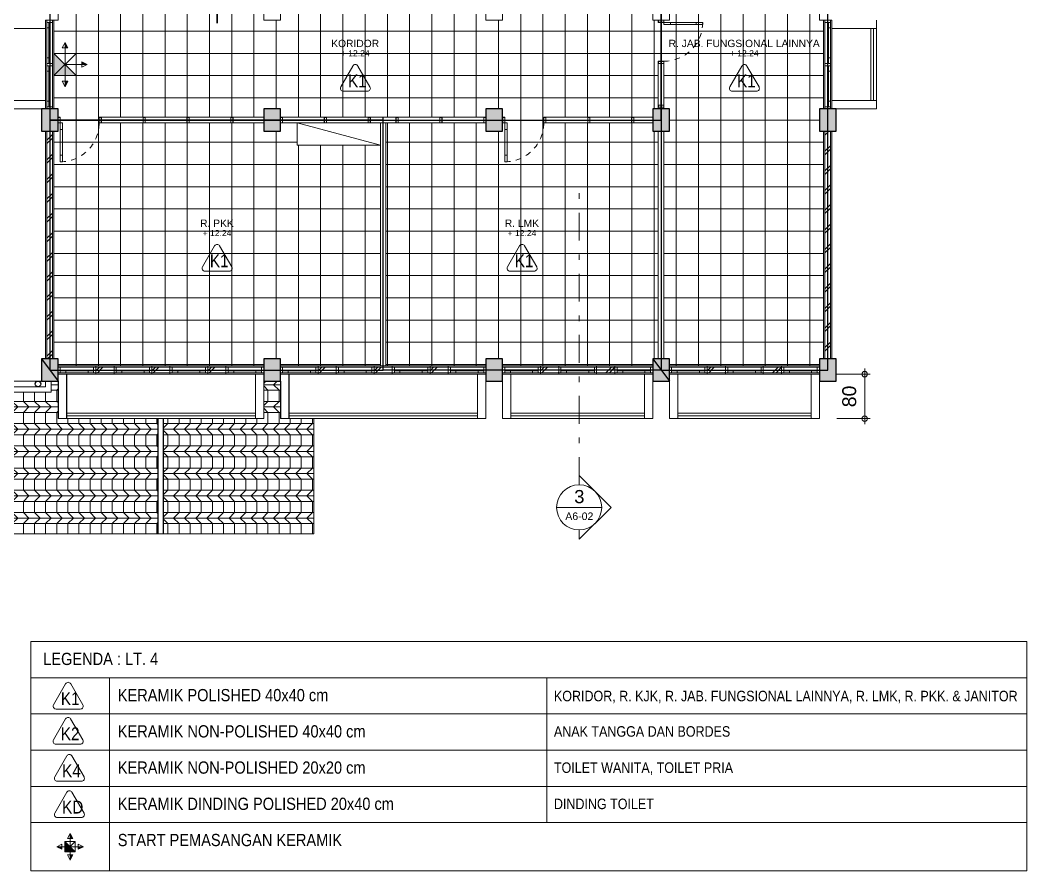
# Model space of a CAD drawing. Header units: millimetres. Extents: x -11 to 1625, y -267 to 180.
# Drawn here: x 1009.94 to 1028.06, y 90.8 to 106.11 of the extents above; entities that cross this region are included whole.
import ezdxf
from ezdxf.enums import TextEntityAlignment as Align

# ---------------------------------------------------------------- set-up
doc = ezdxf.new("R2010")
doc.units = ezdxf.units.MM
doc.linetypes.add('DASHDOT', pattern=[1, 0.5, -0.25, 0, -0.25])
doc.linetypes.add('HIDDEN', pattern=[0.375, 0.25, -0.125])
for name, color, linetype, lineweight in [('ars', 11, 'Continuous', 5), ('dinding', 5, 'Continuous', 15), ('keramik', 73, 'Continuous', 5), ('KOLOM', 1, 'Continuous', 30), ('kus', 63, 'Continuous', 15), ('lan', 7, 'Continuous', 15), ('not', 7, 'Continuous', 20), ('PARTISI', 190, 'Continuous', 9), ('SANITAIR', 4, 'Continuous', 5), ('sol kol', 8, 'Continuous', 0), ('START POINT', 8, 'Continuous', 9), ('TEXT KETERANGAN', 7, 'Continuous', 9), ('u', 6, 'Continuous', 20)]:
    doc.layers.add(name, color=color, linetype=linetype, lineweight=lineweight)
doc.styles.add('ISO', font='arial.ttf', dxfattribs={"width": 0.85})
doc.styles.add('S', font='SIMPLEX', dxfattribs={"width": 1.1})
doc.styles.get("Standard").update_dxf_attribs({"font": 'ARIALUNI.TTF'})
doc.dimstyles.new('SK100', dxfattribs={"dimtxt": 0.25, "dimasz": 0.1, "dimexe": 0.1, "dimexo": 0, "dimgap": 0.15, "dimtad": 1, "dimdec": 0, "dimlfac": 100, "dimzin": 12, "dimdsep": 46, "dimtxsty": 'Standard', "dimblk": 'BULAT', "dimcen": 0.1, "dimclrd": 256, "dimclre": 256, "dimclrt": 256, "dimadec": 0, "dimazin": 3, "dimtfac": 1, "dimtdec": 0, "dimtofl": 0, "dimtmove": 0, "dimatfit": 3, "dimldrblk": 'BULAT', "dimfxl": 0, "dimtolj": 1, "dimtzin": 0, "dimlwd": -1, "dimlwe": -1, "dimarcsym": 0})

# ---------------------------------------------------------------- blocks, each defined once
blk = doc.blocks.new('BULAT')
for p, q in [((-1, 0), (1, 0)), ((0, -1), (0, 1))]:
    blk.add_line(p, q)
blk.add_circle((0, 0), 0.5)
blk = doc.blocks.new('*D1173')
at = {"layer": 'Defpoints', "color": 0, "ltscale": 0.15}
for p in [(1024.638, 99.739), (1024.638, 98.939), (1025.138, 98.939)]:
    blk.add_point(p, dxfattribs=at)
at = {"layer": 'u', "ltscale": 0.15}
for p, q in [((1024.638, 99.739), (1025.238, 99.739)), ((1025.138, 99.639), (1025.138, 99.039)), ((1024.638, 98.939), (1025.238, 98.939))]:
    blk.add_line(p, q, dxfattribs=at)
at = {"layer": 'u', "ltscale": 0.15, "xscale": 0.1, "yscale": 0.1, "zscale": 0.1}
for p, rotation in [((1025.138, 99.739), 90), ((1025.138, 98.939), 270)]:
    blk.add_blockref('BULAT', p, dxfattribs=dict(at, rotation=rotation))
at = {"layer": 'u', "ltscale": 0.15, "insert": (1024.861, 99.339), "char_height": 0.25, "attachment_point": 5, "rotation": 90}
blk.add_mtext('\\A1;80', dxfattribs=at)
blk = doc.blocks.new('K1')
at = {"layer": 'KOLOM'}
blk.add_lwpolyline([(0.2, 0.15), (-0.2, 0.15), (-0.2, -0.15), (0.2, -0.15), (0.2, 0.15)], dxfattribs=at)
blk = doc.blocks.new('P 70')
at = {"linetype": 'HIDDEN', "ltscale": 0.3}
blk.add_lwpolyline([(-0.74, 0.1, -0.414214), (-0.04, 0.8, -1.303225)], format="xyb", dxfattribs=at)
for points in [[(-0.04, 0.8), (-0.08, 0.8), (-0.08, 0.68), (-0.04, 0.68)], [(-0.04, 0.68), (-0.08, 0.68), (-0.08, 0.22), (-0.04, 0.22)], [(-0.04, 0.1), (-0.08, 0.1), (-0.08, 0.22), (-0.04, 0.22)], [(-0.735, 0.06), (-0.74, 0.06), (-0.74, 0.061), (-0.74, 0.1), (-0.78, 0.1), (-0.78, 0), (-0.74, 0), (-0.74, 0.056), (-0.735, 0.058)], [(-0.742, 0.002), (-0.778, 0.002), (-0.778, 0.098), (-0.742, 0.098)], [(-0.045, 0.06), (-0.04, 0.06), (-0.04, 0.061), (-0.04, 0.1), (0, 0.1), (0, 0), (-0.04, 0), (-0.04, 0.056), (-0.045, 0.058)], [(-0.038, 0.002), (-0.002, 0.002), (-0.002, 0.098), (-0.038, 0.098)]]:
    blk.add_lwpolyline(points, close=True)
blk = doc.blocks.new('D4')
at = {"layer": 'ars'}
h = blk.add_hatch(dxfattribs=at)
h.set_pattern_fill('TEMBOK', color=256, scale=0.25)
h.set_pattern_definition([(45, (2, 2.75), (-0.176777, 0.176777), []), (45, (2.0625, 2.75), (-0.176777, 0.176777), [])])
h.paths.add_polyline_path([(-1.95, 3.15), (-1.95, 7.25), (-2.05, 7.25), (-2.05, 3.15)])
h = blk.add_hatch(dxfattribs=at)
h.set_pattern_fill('TEMBOK', color=256, scale=0.25)
h.set_pattern_definition([(45, (1, 2.75), (-0.1767767, 0.1767767), []), (45, (1.0625, 2.75), (-0.1767767, 0.1767767), [])])
h.paths.add_polyline_path([(12.05, 3.15), (12.05, 7.25), (11.95, 7.25), (11.95, 3.15)])
h = blk.add_hatch(dxfattribs=at)
h.set_pattern_fill('TEMBOK', color=256, scale=0.25)
h.set_pattern_definition([(45, (-5.3, 1.375), (-0.176777, 0.176777), []), (45, (-5.2375, 1.375), (-0.176777, 0.176777), [])])
h.paths.add_polyline_path([(-0.843, 3), (-1.17, 3), (-1.17, 2.9), (-0.843, 2.9)])
h = blk.add_hatch(dxfattribs=at)
h.set_pattern_fill('TEMBOK', color=256, scale=0.25)
h.set_pattern_definition([(45, (-4.29333, 1.375), (-0.176777, 0.176777), []), (45, (-4.23083, 1.375), (-0.176777, 0.176777), [])])
h.paths.add_polyline_path([(0.163, 3), (-0.163, 3), (-0.163, 2.9), (0.163, 2.9)])
h = blk.add_hatch(dxfattribs=at)
h.set_pattern_fill('TEMBOK', color=256, scale=0.25)
h.set_pattern_definition([(45, (-3.28667, 1.375), (-0.176777, 0.176777), []), (45, (-3.22417, 1.375), (-0.176777, 0.176777), [])])
h.paths.add_polyline_path([(1.17, 3), (0.843, 3), (0.843, 2.9), (1.17, 2.9)])
h = blk.add_hatch(dxfattribs=at)
h.set_pattern_fill('TEMBOK', color=256, scale=0.25)
h.set_pattern_definition([(45, (-1.3, 1.375), (-0.176777, 0.176777), []), (45, (-1.2375, 1.375), (-0.176777, 0.176777), [])])
h.paths.add_polyline_path([(3.157, 3), (2.83, 3), (2.83, 2.9), (3.157, 2.9)])
h = blk.add_hatch(dxfattribs=at)
h.set_pattern_fill('TEMBOK', color=256, scale=0.25)
h.set_pattern_definition([(45, (-0.29333, 1.375), (-0.176777, 0.176777), []), (45, (-0.23083, 1.375), (-0.176777, 0.176777), [])])
h.paths.add_polyline_path([(4.163, 3), (3.837, 3), (3.837, 2.9), (4.163, 2.9)])
h = blk.add_hatch(dxfattribs=at)
h.set_pattern_fill('TEMBOK', color=256, scale=0.25)
h.set_pattern_definition([(45, (0.71333, 1.375), (-0.176777, 0.176777), []), (45, (0.77583, 1.375), (-0.176777, 0.176777), [])])
h.paths.add_polyline_path([(5.17, 3), (4.843, 3), (4.843, 2.9), (5.17, 2.9)])
h = blk.add_hatch(dxfattribs=at)
h.set_pattern_fill('TEMBOK', color=256, scale=0.25)
h.set_pattern_definition([(45, (2.7, 1.375), (-0.176777, 0.176777), []), (45, (2.7625, 1.375), (-0.176777, 0.176777), [])])
h.paths.add_polyline_path([(7.16, 3), (6.83, 3), (6.83, 2.9), (7.16, 2.9)])
h = blk.add_hatch(dxfattribs=at)
h.set_pattern_fill('TEMBOK', color=256, scale=0.25)
h.set_pattern_definition([(45, (3.56, 1.375), (-0.176777, 0.176777), []), (45, (3.6225, 1.375), (-0.176777, 0.176777), [])])
h.paths.add_polyline_path([(8.17, 3), (7.84, 3), (7.84, 2.9), (8.17, 2.9)])
h = blk.add_hatch(dxfattribs=at)
h.set_pattern_fill('TEMBOK', color=256, scale=0.25)
h.set_pattern_definition([(45, (5.7, 1.375), (-0.176777, 0.176777), []), (45, (5.7625, 1.375), (-0.176777, 0.176777), [])])
h.paths.add_polyline_path([(10.16, 3), (9.83, 3), (9.83, 2.9), (10.16, 2.9)])
h = blk.add_hatch(dxfattribs=at)
h.set_pattern_fill('TEMBOK', color=256, scale=0.25)
h.set_pattern_definition([(45, (6.56, 1.375), (-0.176777, 0.176777), []), (45, (6.6225, 1.375), (-0.176777, 0.176777), [])])
h.paths.add_polyline_path([(11.17, 3), (10.84, 3), (10.84, 2.9), (11.17, 2.9)])
h = blk.add_hatch(dxfattribs=at)
h.set_pattern_fill('PLENTONG', color=256, scale=0.1, angle=270)
h.set_pattern_definition([(0, (2, 2.85), (1e-16, 0.4), []), (0, (2, 2.75), (1e-16, 0.4), []), (0, (2, 2.65), (1e-16, 0.4), []), (315, (2, 2.85), (0.2, -5e-17), [0.141421, -0.424264]), (45, (2, 2.65), (-0.2, 5e-17), [0.141421, -0.424264]), (270, (2, 2.65), (0.2, -4e-17), [0.2, -0.2])])
h.paths.add_polyline_path([(-1.85, 2.075), (-1.85, 2.75), (-1.975, 2.75), (-1.975, 2.55), (-2.75, 2.55), (-2.75, 0), (-0.05, 0), (-0.05, 2.075)])
h = blk.add_hatch(dxfattribs=at)
h.set_pattern_fill('PLENTONG', color=256, scale=0.1, angle=90)
h.set_pattern_definition([(180, (2, 2.65), (-5e-17, -0.4), []), (180, (2, 2.75), (-5e-17, -0.4), []), (180, (2, 2.85), (-5e-17, -0.4), []), (135, (2, 2.65), (-0.2, 2e-17), [0.141421, -0.424264]), (225, (2, 2.85), (0.2, -2e-17), [0.141421, -0.424264]), (90, (2, 2.85), (-0.2, 1e-17), [0.2, -0.2])])
h.paths.add_polyline_path([(1.85, 2.075), (0.05, 2.075), (0.05, 0), (2.75, 0), (2.75, 2.075), (2.15, 2.075), (2.15, 2.75), (1.85, 2.75)])
at = {"layer": 'sol kol'}
for points in [[(-2.15, 7.65), (-2.15, 7.25), (-1.85, 7.25), (-1.85, 7.65)], [(1.85, 7.65), (1.85, 7.25), (2.15, 7.25), (2.15, 7.65)], [(5.85, 7.65), (5.85, 7.25), (6.15, 7.25), (6.15, 7.65)], [(8.85, 7.65), (8.85, 7.25), (9.15, 7.25), (9.15, 7.65)], [(11.85, 7.65), (11.85, 7.25), (12.15, 7.25), (12.15, 7.65)], [(-2.15, 3.15), (-2.15, 2.75), (-1.85, 2.75), (-1.85, 3.15)], [(1.85, 3.15), (1.85, 2.75), (2.15, 2.75), (2.15, 3.15)], [(5.85, 3.15), (5.85, 2.75), (6.15, 2.75), (6.15, 3.15)], [(8.85, 3.15), (8.85, 2.75), (9.15, 2.75), (9.15, 3.15)], [(11.85, 3.15), (11.85, 2.75), (12.15, 2.75), (12.15, 3.15)]]:
    blk.add_hatch(color=256, dxfattribs=at).paths.add_polyline_path(points)
for p, q in [((-1.85, 2.75), (-1.85, 2.075)), ((-1.7, 2.875), (-1.7, 2.075)), ((2.15, 2.75), (2.15, 2.075)), ((2.3, 2.875), (2.3, 2.075)), ((-0.05, 0), (-0.05, 2.075)), ((0.05, 0), (0.05, 2.075))]:
    blk.add_line(p, q)
blk.add_circle((-2.212, 2.7), 0.05)
at = {"layer": 'ars'}
for points in [[(12.775, 7.8), (12.775, 9.1)], [(12.825, 7.8), (12.825, 9.1)], [(1.7, 2.175), (-1.7, 2.175)], [(5.7, 2.175), (2.3, 2.175)], [(8.7, 2.175), (6.3, 2.175)], [(11.7, 2.175), (9.3, 2.175)], [(1.7, 2.125), (-1.7, 2.125)], [(5.7, 2.125), (2.3, 2.125)], [(8.7, 2.125), (6.3, 2.125)], [(11.7, 2.125), (9.3, 2.125)]]:
    blk.add_lwpolyline(points, dxfattribs=at)
for points in [[(-1.95, 3.15), (-1.95, 7.25), (-2.05, 7.25), (-2.05, 3.15)], [(12.05, 3.15), (12.05, 7.25), (11.95, 7.25), (11.95, 3.15)], [(-0.843, 3), (-1.17, 3), (-1.17, 2.9), (-0.843, 2.9)], [(0.163, 3), (-0.163, 3), (-0.163, 2.9), (0.163, 2.9)], [(1.17, 3), (0.843, 3), (0.843, 2.9), (1.17, 2.9)], [(3.157, 3), (2.83, 3), (2.83, 2.9), (3.157, 2.9)], [(4.163, 3), (3.837, 3), (3.837, 2.9), (4.163, 2.9)], [(5.17, 3), (4.843, 3), (4.843, 2.9), (5.17, 2.9)], [(7.16, 3), (6.83, 3), (6.83, 2.9), (7.16, 2.9)], [(8.17, 3), (7.84, 3), (7.84, 2.9), (8.17, 2.9)], [(10.16, 3), (9.83, 3), (9.83, 2.9), (10.16, 2.9)], [(11.17, 3), (10.84, 3), (10.84, 2.9), (11.17, 2.9)]]:
    blk.add_lwpolyline(points, close=True, dxfattribs=at)
at = {"layer": 'Defpoints'}
for points in [[(2, 9.45), (2, 13.95), (-2, 13.95), (-2, 7.45), (9, 7.45), (9, 9.45), (2, 9.45)], [(4, 7.4), (4, 7.5)], [(-2.15, 3.15), (-1.85, 2.75)], [(8.85, 3.15), (9.15, 2.75)]]:
    blk.add_lwpolyline(points, dxfattribs=at)
for points in [[(12, 13.95), (9, 13.95), (9, 2.95), (12, 2.95)], [(4, 7.45), (-2, 7.45), (-2, 2.95), (4, 2.95)], [(9, 2.95), (4, 2.95), (4, 7.45), (9, 7.45)]]:
    blk.add_lwpolyline(points, close=True, dxfattribs=at)
at = {"layer": 'dinding'}
for p, q in [((-2.075, 2.65), (-2.075, 2.75)), ((-1.975, 2.55), (-1.975, 2.75)), ((-1.975, 2.55), (-11.4, 2.55)), ((-2.075, 2.65), (-11.3, 2.65))]:
    blk.add_line(p, q, dxfattribs=at)
for points in [[(-1.925, 3.15), (-1.925, 7.25), (-2.075, 7.25), (-2.075, 3.15)], [(12.075, 3.15), (12.075, 7.25), (11.925, 7.25), (11.925, 3.15)], [(-0.843, 3.025), (-1.17, 3.025), (-1.17, 2.875), (-0.843, 2.875)], [(0.163, 3.025), (-0.163, 3.025), (-0.163, 2.875), (0.163, 2.875)], [(1.17, 3.025), (0.843, 3.025), (0.843, 2.875), (1.17, 2.875)], [(3.157, 3.025), (2.83, 3.025), (2.83, 2.875), (3.157, 2.875)], [(4.163, 3.025), (3.837, 3.025), (3.837, 2.875), (4.163, 2.875)], [(5.17, 3.025), (4.843, 3.025), (4.843, 2.875), (5.17, 2.875)], [(7.16, 3.025), (6.83, 3.025), (6.83, 2.875), (7.16, 2.875)], [(8.17, 3.025), (7.84, 3.025), (7.84, 2.875), (8.17, 2.875)], [(10.16, 3.025), (9.83, 3.025), (9.83, 2.875), (10.16, 2.875)], [(11.17, 3.025), (10.84, 3.025), (10.84, 2.875), (11.17, 2.875)]]:
    blk.add_lwpolyline(points, close=True, dxfattribs=at)
at = {"layer": 'kus'}
for p, q in [((-2.05, 8.47), (-2.05, 9.21)), ((-2.015, 9.11), (-2.05, 9.11)), ((-2.015, 8.47), (-2.015, 9.21)), ((-1.95, 8.47), (-1.95, 9.21)), ((11.95, 8.47), (11.95, 9.21)), ((12.015, 8.47), (12.015, 9.21)), ((12.015, 9.11), (12.05, 9.11)), ((12.05, 8.47), (12.05, 9.21)), ((-2.015, 8.57), (-2.05, 8.57)), ((12.015, 8.57), (12.05, 8.57)), ((-2.05, 7.69), (-2.05, 8.43)), ((-2.015, 7.69), (-2.015, 8.43)), ((-1.95, 7.69), (-1.95, 8.43)), ((8.95, 7.72), (8.95, 8.47)), ((9.05, 7.72), (9.05, 8.47)), ((11.95, 7.69), (11.95, 8.43)), ((12.015, 7.69), (12.015, 8.43)), ((12.05, 7.69), (12.05, 8.43)), ((-2.015, 8.33), (-2.05, 8.33)), ((12.015, 8.33), (12.05, 8.33)), ((-2.015, 7.79), (-2.05, 7.79)), ((12.015, 7.79), (12.05, 7.79)), ((-0.32, 7.5), (-1.07, 7.5)), ((0.47, 7.5), (-0.28, 7.5)), ((1.26, 7.5), (0.51, 7.5)), ((2.19, 7.5), (2.94, 7.5)), ((2.98, 7.5), (3.73, 7.5)), ((4.27, 7.5), (5.02, 7.5)), ((5.06, 7.5), (5.81, 7.5)), ((7.68, 7.5), (6.93, 7.5)), ((8.47, 7.5), (7.72, 7.5)), ((-0.32, 7.4), (-1.07, 7.4)), ((0.47, 7.4), (-0.28, 7.4)), ((1.26, 7.4), (0.51, 7.4)), ((2.19, 7.4), (2.94, 7.4)), ((2.98, 7.4), (3.73, 7.4)), ((4.27, 7.4), (5.02, 7.4)), ((5.06, 7.4), (5.81, 7.4)), ((7.68, 7.4), (6.93, 7.4)), ((8.47, 7.4), (7.72, 7.4)), ((-1.21, 3), (-1.81, 3)), ((-1.21, 2.935), (-1.81, 2.935)), ((-1.21, 2.9), (-1.81, 2.9)), ((-1.71, 2.935), (-1.71, 2.9)), ((-1.31, 2.935), (-1.31, 2.9)), ((-0.203, 3), (-0.803, 3)), ((-0.203, 2.935), (-0.803, 2.935)), ((-0.203, 2.9), (-0.803, 2.9)), ((-0.703, 2.935), (-0.703, 2.9)), ((-0.303, 2.935), (-0.303, 2.9)), ((0.803, 3), (0.203, 3)), ((0.803, 2.935), (0.203, 2.935)), ((0.803, 2.9), (0.203, 2.9)), ((0.303, 2.935), (0.303, 2.9)), ((0.703, 2.935), (0.703, 2.9)), ((1.81, 3), (1.21, 3)), ((1.81, 2.935), (1.21, 2.935)), ((1.81, 2.9), (1.21, 2.9)), ((1.31, 2.935), (1.31, 2.9)), ((1.71, 2.935), (1.71, 2.9)), ((2.79, 3), (2.19, 3)), ((2.79, 2.935), (2.19, 2.935)), ((2.79, 2.9), (2.19, 2.9)), ((2.29, 2.935), (2.29, 2.9)), ((2.69, 2.935), (2.69, 2.9)), ((3.797, 3), (3.197, 3)), ((3.797, 2.935), (3.197, 2.935)), ((3.797, 2.9), (3.197, 2.9)), ((3.297, 2.935), (3.297, 2.9)), ((3.697, 2.935), (3.697, 2.9)), ((4.803, 3), (4.203, 3)), ((4.803, 2.935), (4.203, 2.935)), ((4.803, 2.9), (4.203, 2.9)), ((4.303, 2.935), (4.303, 2.9)), ((4.703, 2.935), (4.703, 2.9)), ((5.81, 3), (5.21, 3)), ((5.81, 2.935), (5.21, 2.935)), ((5.81, 2.9), (5.21, 2.9)), ((5.31, 2.935), (5.31, 2.9)), ((5.71, 2.935), (5.71, 2.9)), ((6.79, 3), (6.19, 3)), ((6.79, 2.935), (6.19, 2.935)), ((6.79, 2.9), (6.19, 2.9)), ((6.29, 2.935), (6.29, 2.9)), ((6.69, 2.935), (6.69, 2.9)), ((7.8, 3), (7.2, 3)), ((7.8, 2.935), (7.2, 2.935)), ((7.8, 2.9), (7.2, 2.9)), ((7.3, 2.935), (7.3, 2.9)), ((7.7, 2.935), (7.7, 2.9)), ((8.81, 3), (8.21, 3)), ((8.81, 2.935), (8.21, 2.935)), ((8.81, 2.9), (8.21, 2.9)), ((8.31, 2.935), (8.31, 2.9)), ((8.71, 2.935), (8.71, 2.9)), ((9.79, 3), (9.19, 3)), ((9.79, 2.935), (9.19, 2.935)), ((9.79, 2.9), (9.19, 2.9)), ((9.29, 2.935), (9.29, 2.9)), ((9.69, 2.935), (9.69, 2.9)), ((10.8, 3), (10.2, 3)), ((10.8, 2.935), (10.2, 2.935)), ((10.8, 2.9), (10.2, 2.9)), ((10.3, 2.935), (10.3, 2.9)), ((10.7, 2.935), (10.7, 2.9)), ((11.81, 3), (11.21, 3)), ((11.81, 2.935), (11.21, 2.935)), ((11.81, 2.9), (11.21, 2.9)), ((11.31, 2.935), (11.31, 2.9)), ((11.71, 2.935), (11.71, 2.9))]:
    blk.add_line(p, q, dxfattribs=at)
at = {"layer": 'kus', "linetype": 'HIDDEN'}
for p, q in [((9, 7.72), (9, 8.47)), ((-0.32, 7.45), (-1.07, 7.45)), ((0.47, 7.45), (-0.28, 7.45)), ((1.26, 7.45), (0.51, 7.45)), ((2.19, 7.45), (2.94, 7.45)), ((2.98, 7.45), (3.73, 7.45)), ((4.27, 7.45), (5.02, 7.45)), ((5.06, 7.45), (5.81, 7.45)), ((7.68, 7.45), (6.93, 7.45)), ((8.47, 7.45), (7.72, 7.45))]:
    blk.add_line(p, q, dxfattribs=at)
at = {"layer": 'kus'}
for points in [[(-2.05, 9.21), (-2.05, 9.25), (-1.95, 9.25), (-1.95, 9.21)], [(12.05, 9.21), (12.05, 9.25), (11.95, 9.25), (11.95, 9.21)], [(-2.05, 8.43), (-2.05, 8.47), (-1.95, 8.47), (-1.95, 8.43)], [(12.05, 8.43), (12.05, 8.47), (11.95, 8.47), (11.95, 8.43)], [(-2.05, 7.65), (-2.05, 7.69), (-1.95, 7.69), (-1.95, 7.65)], [(8.95, 7.72), (8.95, 7.68), (9.05, 7.68), (9.05, 7.72)], [(8.952, 7.718), (8.952, 7.682), (9.048, 7.682), (9.048, 7.718)], [(12.05, 7.65), (12.05, 7.69), (11.95, 7.69), (11.95, 7.65)], [(-0.32, 7.4), (-0.28, 7.4), (-0.28, 7.5), (-0.32, 7.5)], [(-0.318, 7.402), (-0.282, 7.402), (-0.282, 7.498), (-0.318, 7.498)], [(0.47, 7.4), (0.51, 7.4), (0.51, 7.5), (0.47, 7.5)], [(0.472, 7.402), (0.508, 7.402), (0.508, 7.498), (0.472, 7.498)], [(1.26, 7.4), (1.3, 7.4), (1.3, 7.5), (1.26, 7.5)], [(1.262, 7.402), (1.298, 7.402), (1.298, 7.498), (1.262, 7.498)], [(2.19, 7.4), (2.15, 7.4), (2.15, 7.5), (2.19, 7.5)], [(2.188, 7.402), (2.152, 7.402), (2.152, 7.498), (2.188, 7.498)], [(2.98, 7.4), (2.94, 7.4), (2.94, 7.5), (2.98, 7.5)], [(2.978, 7.402), (2.942, 7.402), (2.942, 7.498), (2.978, 7.498)], [(3.77, 7.4), (3.73, 7.4), (3.73, 7.5), (3.77, 7.5)], [(3.768, 7.402), (3.732, 7.402), (3.732, 7.498), (3.768, 7.498)], [(4.27, 7.4), (4.23, 7.4), (4.23, 7.5), (4.27, 7.5)], [(4.268, 7.402), (4.232, 7.402), (4.232, 7.498), (4.268, 7.498)], [(5.06, 7.4), (5.02, 7.4), (5.02, 7.5), (5.06, 7.5)], [(5.058, 7.402), (5.022, 7.402), (5.022, 7.498), (5.058, 7.498)], [(5.85, 7.4), (5.81, 7.4), (5.81, 7.5), (5.85, 7.5)], [(5.848, 7.402), (5.812, 7.402), (5.812, 7.498), (5.848, 7.498)], [(7.68, 7.4), (7.72, 7.4), (7.72, 7.5), (7.68, 7.5)], [(7.682, 7.402), (7.718, 7.402), (7.718, 7.498), (7.682, 7.498)], [(8.47, 7.4), (8.51, 7.4), (8.51, 7.5), (8.47, 7.5)], [(8.472, 7.402), (8.508, 7.402), (8.508, 7.498), (8.472, 7.498)], [(-1.81, 2.9), (-1.85, 2.9), (-1.85, 3), (-1.81, 3)], [(-1.17, 2.9), (-1.21, 2.9), (-1.21, 3), (-1.17, 3)], [(-0.803, 2.9), (-0.843, 2.9), (-0.843, 3), (-0.803, 3)], [(-0.163, 2.9), (-0.203, 2.9), (-0.203, 3), (-0.163, 3)], [(0.203, 2.9), (0.163, 2.9), (0.163, 3), (0.203, 3)], [(0.843, 2.9), (0.803, 2.9), (0.803, 3), (0.843, 3)], [(1.21, 2.9), (1.17, 2.9), (1.17, 3), (1.21, 3)], [(1.85, 2.9), (1.81, 2.9), (1.81, 3), (1.85, 3)], [(2.19, 2.9), (2.15, 2.9), (2.15, 3), (2.19, 3)], [(2.83, 2.9), (2.79, 2.9), (2.79, 3), (2.83, 3)], [(3.197, 2.9), (3.157, 2.9), (3.157, 3), (3.197, 3)], [(3.837, 2.9), (3.797, 2.9), (3.797, 3), (3.837, 3)], [(4.203, 2.9), (4.163, 2.9), (4.163, 3), (4.203, 3)], [(4.843, 2.9), (4.803, 2.9), (4.803, 3), (4.843, 3)], [(5.21, 2.9), (5.17, 2.9), (5.17, 3), (5.21, 3)], [(5.85, 2.9), (5.81, 2.9), (5.81, 3), (5.85, 3)], [(6.19, 2.9), (6.15, 2.9), (6.15, 3), (6.19, 3)], [(6.83, 2.9), (6.79, 2.9), (6.79, 3), (6.83, 3)], [(7.2, 2.9), (7.16, 2.9), (7.16, 3), (7.2, 3)], [(7.84, 2.9), (7.8, 2.9), (7.8, 3), (7.84, 3)], [(8.21, 2.9), (8.17, 2.9), (8.17, 3), (8.21, 3)], [(8.85, 2.9), (8.81, 2.9), (8.81, 3), (8.85, 3)], [(9.19, 2.9), (9.15, 2.9), (9.15, 3), (9.19, 3)], [(9.83, 2.9), (9.79, 2.9), (9.79, 3), (9.83, 3)], [(10.2, 2.9), (10.16, 2.9), (10.16, 3), (10.2, 3)], [(10.84, 2.9), (10.8, 2.9), (10.8, 3), (10.84, 3)], [(11.21, 2.9), (11.17, 2.9), (11.17, 3), (11.21, 3)], [(11.85, 2.9), (11.81, 2.9), (11.81, 3), (11.85, 3)]]:
    blk.add_lwpolyline(points, close=True, dxfattribs=at)
blk.add_lwpolyline([(3.95, 7), (3.95, 7.4), (2.45, 7.4), (2.45, 7), (3.95, 7), (2.45, 7.4)], dxfattribs=at)
at = {"layer": 'lan'}
for p, q in [((-2.075, 9.1), (-2.875, 9.1)), ((12.075, 9.1), (12.875, 9.1)), ((-2.075, 7.8), (-2.875, 7.8)), ((12.075, 7.8), (12.875, 7.8)), ((1.7, 2.875), (1.7, 2.075)), ((1.85, 2.75), (1.85, 2.075)), ((5.7, 2.875), (5.7, 2.075)), ((5.85, 2.75), (5.85, 2.075)), ((6.15, 2.75), (6.15, 2.075)), ((6.3, 2.875), (6.3, 2.075)), ((8.7, 2.875), (8.7, 2.075)), ((8.85, 2.75), (8.85, 2.075)), ((9.15, 2.75), (9.15, 2.075)), ((9.3, 2.875), (9.3, 2.075)), ((11.7, 2.875), (11.7, 2.075)), ((11.85, 2.75), (11.85, 2.075)), ((2.75, 2.075), (2.75, 0)), ((2.75, 0), (-2.75, 0))]:
    blk.add_line(p, q, dxfattribs=at)
for points in [[(-2.15, 7.65), (-2.875, 7.65), (-2.875, 9.25)], [(12.15, 7.65), (12.875, 7.65), (12.875, 9.25)], [(1.85, 2.075), (-1.85, 2.075)], [(5.85, 2.075), (2.15, 2.075)], [(8.85, 2.075), (6.15, 2.075)], [(11.85, 2.075), (9.15, 2.075)]]:
    blk.add_lwpolyline(points, dxfattribs=at)
for points in [[(-2.075, 7.65), (-2.075, 9.25), (-1.925, 9.25), (-1.925, 7.65)], [(12.075, 7.65), (12.075, 9.25), (11.925, 9.25), (11.925, 7.65)], [(-1.17, 2.875), (-1.85, 2.875), (-1.85, 3.025), (-1.17, 3.025)], [(-0.163, 2.875), (-0.843, 2.875), (-0.843, 3.025), (-0.163, 3.025)], [(0.843, 2.875), (0.163, 2.875), (0.163, 3.025), (0.843, 3.025)], [(1.85, 2.875), (1.17, 2.875), (1.17, 3.025), (1.85, 3.025)], [(2.83, 2.875), (2.15, 2.875), (2.15, 3.025), (2.83, 3.025)], [(3.837, 2.875), (3.157, 2.875), (3.157, 3.025), (3.837, 3.025)], [(4.843, 2.875), (4.163, 2.875), (4.163, 3.025), (4.843, 3.025)], [(5.85, 2.875), (5.17, 2.875), (5.17, 3.025), (5.85, 3.025)], [(6.83, 2.875), (6.15, 2.875), (6.15, 3.025), (6.83, 3.025)], [(7.84, 2.875), (7.16, 2.875), (7.16, 3.025), (7.84, 3.025)], [(8.85, 2.875), (8.17, 2.875), (8.17, 3.025), (8.85, 3.025)], [(9.83, 2.875), (9.15, 2.875), (9.15, 3.025), (9.83, 3.025)], [(10.84, 2.875), (10.16, 2.875), (10.16, 3.025), (10.84, 3.025)], [(11.85, 2.875), (11.17, 2.875), (11.17, 3.025), (11.85, 3.025)]]:
    blk.add_lwpolyline(points, close=True, dxfattribs=at)
at = {"layer": 'PARTISI'}
for points in [[(8.95, 7.65), (9.05, 7.65), (9.05, 7.68), (8.95, 7.68)], [(1.3, 7.5), (1.85, 7.5), (1.85, 7.4), (1.3, 7.4)], [(3.77, 7.5), (4.23, 7.5), (4.23, 7.4), (3.77, 7.4)], [(8.51, 7.4), (8.85, 7.4), (8.85, 7.5), (8.51, 7.5)], [(3.95, 3.025), (4.05, 3.025), (4.05, 7.4), (3.95, 7.4)], [(8.95, 3.15), (9.05, 3.15), (9.05, 7.25), (8.95, 7.25)]]:
    blk.add_lwpolyline(points, close=True, dxfattribs=at)
at = {"layer": 'SANITAIR'}
blk.add_line((-2, 2.75), (-11.2, 2.75), dxfattribs=at)
at = {"layer": 'KOLOM', "rotation": 90}
for p in [(-2, 7.45), (2, 7.45), (6, 7.45), (9, 7.45), (12, 7.45), (-2, 2.95), (2, 2.95), (6, 2.95), (9, 2.95), (12, 2.95)]:
    blk.add_blockref('K1', p, dxfattribs=at)
at = {"layer": 'kus', "xscale": -1, "rotation": 269.9999999424109}
blk.add_blockref('P 70', (8.95, 9.25), dxfattribs=at)
at = {"layer": 'kus', "rotation": 180.0000000287168}
for p in [(-1.85, 7.5), (6.15, 7.5)]:
    blk.add_blockref('P 70', p, dxfattribs=at)
blk = doc.blocks.new('STARTGO')
at = {"layer": 'START POINT'}
for points in [[(282.675, 121.456), (282.725, 121.456), (282.725, 121.556)], [(282.425, 121.206), (282.425, 121.156), (282.325, 121.156)], [(283.025, 121.206), (283.025, 121.156), (283.125, 121.156)]]:
    blk.add_hatch(color=256, dxfattribs=at).paths.add_polyline_path(points)
h = blk.add_hatch(color=256, dxfattribs=at)
h.paths.add_polyline_path([(282.925, 120.956), (282.725, 121.156), (282.525, 120.956)])
h.paths.add_polyline_path([(282.925, 121.356), (282.725, 121.156), (282.925, 120.956)])
for p, q in [((282.725, 121.156), (282.725, 121.556)), ((282.925, 120.956), (282.525, 121.356)), ((282.525, 120.956), (282.925, 121.356)), ((282.725, 121.156), (282.325, 121.156)), ((282.725, 121.156), (283.125, 121.156))]:
    blk.add_line(p, q, dxfattribs=at)
for points in [[(282.775, 121.456), (282.675, 121.456), (282.725, 121.556), (282.775, 121.456)], [(282.425, 121.106), (282.425, 121.206), (282.325, 121.156), (282.425, 121.106)], [(283.025, 121.106), (283.025, 121.206), (283.125, 121.156), (283.025, 121.106)]]:
    blk.add_lwpolyline(points, dxfattribs=at)
blk.add_lwpolyline([(282.925, 120.956), (282.525, 120.956), (282.525, 121.356), (282.925, 121.356)], close=True, dxfattribs=at)
blk = doc.blocks.new('NOTASI RUANG')
at = {"layer": 'not'}
for height, p in [(0.26, (-0.011, 0.3)), (0.175, (-0.009, -0.017))]:
    blk.add_attdef('RUANG', text='', height=height, dxfattribs=at).set_placement(p, align=Align.MIDDLE_CENTER)
blk = doc.blocks.new('KR1')
at = {"layer": 'TEXT KETERANGAN', "color": 2}
blk.add_lwpolyline([(-0.087, 0.873), (-0.504, 0.15, 0.57735), (-0.418, 0), (0.418, 0, 0.57735), (0.504, 0.15), (0.087, 0.873, 0.57735)], format="xyb", close=True, dxfattribs=at)
at = {"layer": 'TEXT KETERANGAN', "color": 6, "style": 'ISO', "width": 0.85}
blk.add_text('K1', height=0.444, dxfattribs=at).set_placement((-0.252, 0.137))
blk = doc.blocks.new('KR2')
at = {"layer": 'TEXT KETERANGAN', "color": 2}
blk.add_lwpolyline([(-0.087, 0.873), (-0.504, 0.15, 0.57735), (-0.418, 0), (0.418, 0, 0.57735), (0.504, 0.15), (0.087, 0.873, 0.57735)], format="xyb", close=True, dxfattribs=at)
at = {"layer": 'TEXT KETERANGAN', "color": 6, "style": 'ISO', "width": 0.85}
blk.add_text('K2', height=0.444, dxfattribs=at).set_placement((-0.252, 0.137))
blk = doc.blocks.new('KR4')
at = {"layer": 'TEXT KETERANGAN', "color": 2}
blk.add_lwpolyline([(-0.087, 0.873), (-0.504, 0.15, 0.57735), (-0.418, 0), (0.418, 0, 0.57735), (0.504, 0.15), (0.087, 0.873, 0.57735)], format="xyb", close=True, dxfattribs=at)
at = {"layer": 'TEXT KETERANGAN', "color": 6, "style": 'ISO', "width": 0.85}
blk.add_text('K4', height=0.444, dxfattribs=at).set_placement((-0.252, 0.137))
blk = doc.blocks.new('GO..!!')
at = {"layer": 'START POINT'}
for points in [[(1481.007, 626.299), (1480.9, 626.299), (1480.9, 626.513)], [(1480.563, 625.853), (1480.563, 625.96), (1480.349, 625.96)], [(1481.452, 625.96), (1481.238, 625.96), (1481.238, 625.853)], [(1481.007, 625.622), (1480.9, 625.622), (1480.9, 625.408)]]:
    blk.add_hatch(color=256, dxfattribs=at).paths.add_polyline_path(points)
h = blk.add_hatch(color=256, dxfattribs=at)
h.paths.add_polyline_path([(1481.114, 625.746), (1480.9, 625.96), (1480.686, 625.746)])
h.paths.add_polyline_path([(1480.686, 625.746), (1480.9, 625.96), (1480.686, 626.174)])
for p, q in [((1480.9, 626.513), (1480.793, 626.299)), ((1481.007, 626.299), (1480.793, 626.299)), ((1480.9, 625.96), (1480.9, 626.513)), ((1481.007, 626.299), (1480.9, 626.513)), ((1480.349, 625.96), (1480.563, 626.067)), ((1480.9, 625.96), (1480.349, 625.96)), ((1480.563, 625.853), (1480.349, 625.96)), ((1480.563, 625.853), (1480.563, 626.067)), ((1480.686, 625.746), (1481.114, 626.174)), ((1481.114, 625.746), (1480.686, 626.174)), ((1480.9, 625.96), (1481.452, 625.96)), ((1480.9, 625.96), (1480.9, 625.408)), ((1481.238, 625.853), (1481.238, 626.067)), ((1481.452, 625.96), (1481.238, 626.067)), ((1481.238, 625.853), (1481.452, 625.96)), ((1481.007, 625.622), (1480.793, 625.622)), ((1480.9, 625.408), (1480.793, 625.622)), ((1481.007, 625.622), (1480.9, 625.408))]:
    blk.add_line(p, q, dxfattribs=at)
blk.add_lwpolyline([(1480.686, 625.746), (1481.114, 625.746), (1481.114, 626.174), (1480.686, 626.174)], close=True, dxfattribs=at)
blk = doc.blocks.new('KD')
at = {"layer": 'TEXT KETERANGAN', "color": 2}
blk.add_lwpolyline([(-0.104, 1.048), (-0.605, 0.18, 0.57735), (-0.501, 0), (0.501, 0, 0.57735), (0.605, 0.18), (0.104, 1.048, 0.57735)], format="xyb", close=True, dxfattribs=at)
at = {"layer": 'TEXT KETERANGAN', "color": 6, "style": 'ISO', "width": 0.85}
blk.add_text('KD', height=0.5327, dxfattribs=at).set_placement((-0.303, 0.164))
blk = doc.blocks.new('Npkn')
for p, q in [((0, 0.849), (0.849, 0)), ((0, 0.849), (0, 0.6)), ((0.6, 0), (-0.6, 0)), ((0, -0.849), (0.849, 0)), ((0, -0.6), (0, -0.849))]:
    blk.add_line(p, q)
blk.add_circle((0, 0), 0.6)
at = {"color": 5, "style": 'S', "width": 0.75, "flags": 4}
blk.add_attdef('NO', text='', height=0.3, dxfattribs=at).set_placement((0.005, 0.113), align=Align.CENTER)
at = {"style": 'S', "width": 0.75, "flags": 4}
blk.add_attdef('NOLBR', text='', height=0.2, dxfattribs=at).set_placement((0.005, -0.334), align=Align.CENTER)

msp = doc.modelspace()

# ---------------------------------------------------------------- hatches: boundary and pattern name
at = {"layer": 'keramik'}
h = msp.add_hatch(dxfattribs=at)
h.set_pattern_fill('_USER', color=256, scale=0.4, style=0, double=1, pattern_type=0)
h.set_pattern_definition([(0, (1010.94856, 105.1137), (0, 0.4), []), (90, (1010.94856, 105.1137), (-0.4, 2e-17), [])])
h.paths.add_polyline_path([(1010.6235618, 106.1136919), (1010.5485618, 106.1136919), (1010.5485618, 104.5136919), (1010.6235618, 104.5136919), (1010.6235618, 104.3636919), (1010.6635618, 104.3636919), (1010.6635618, 104.307198), (1010.6684501, 104.3054392), (1010.6684501, 104.3036919), (1010.6635618, 104.3036919), (1010.6635618, 104.2636919), (1010.6235618, 104.2636919), (1010.6235618, 104.1136919), (1010.5485618, 104.1136919), (1010.5485618, 100.0136919), (1010.6235618, 100.0136919), (1010.6235618, 99.8886919), (1014.3235618, 99.8886919), (1014.3235618, 100.0136919), (1014.6235618, 100.0136919), (1014.6235618, 99.8886919), (1016.4235618, 99.8886919), (1016.4235618, 103.8636919), (1014.9235618, 103.8636919), (1014.9235618, 104.2636919), (1014.6235618, 104.2636919), (1014.6235618, 104.1136919), (1014.3235618, 104.1136919), (1014.3235618, 104.2636919), (1011.3635618, 104.2636919), (1011.3635618, 104.3036919), (1011.3586735, 104.3036919), (1011.3586735, 104.3054392), (1011.3635618, 104.307198), (1011.3635618, 104.3636919), (1014.3235618, 104.3636919), (1014.3235618, 104.5136919), (1014.6235618, 104.5136919), (1014.6235618, 104.3636919), (1018.3235618, 104.3636919), (1018.3235618, 104.5136919), (1018.6235618, 104.5136919), (1018.6235618, 104.3636919), (1018.6635618, 104.3636919), (1018.6635618, 104.307198), (1018.6684501, 104.3054392), (1018.6684501, 104.3036919), (1018.6635618, 104.3036919), (1018.6635618, 104.2636919), (1018.6235618, 104.2636919), (1018.6235618, 104.1136919), (1018.3235618, 104.1136919), (1018.3235618, 104.2636919), (1016.5235618, 104.2636919), (1016.5235618, 99.8886919), (1018.3235618, 99.8886919), (1018.3235618, 100.0136919), (1018.6235618, 100.0136919), (1018.6235618, 99.8886919), (1021.3235618, 99.8886919), (1021.3235618, 100.0136919), (1021.4235618, 100.0136919), (1021.4235618, 104.1136919), (1021.3235618, 104.1136919), (1021.3235618, 104.2636919), (1019.3635618, 104.2636919), (1019.3635618, 104.3036919), (1019.3586735, 104.3036919), (1019.3586735, 104.3054392), (1019.3635618, 104.307198), (1019.3635618, 104.3636919), (1021.3235618, 104.3636919), (1021.3235618, 104.5136919), (1021.4235618, 104.5136919), (1021.4235618, 105.3736919), (1021.4800558, 105.3736919), (1021.4818146, 105.3785802), (1021.4835618, 105.3785802), (1021.4835618, 105.3736919), (1021.5235618, 105.3736919), (1021.5235618, 104.5136919), (1021.6235618, 104.5136919), (1021.6235618, 104.1136919), (1021.5235618, 104.1136919), (1021.5235618, 100.0136918), (1021.6235618, 100.0136918), (1021.6235618, 99.8886919), (1024.3235618, 99.8886919), (1024.3235618, 100.0136919), (1024.3985618, 100.0136919), (1024.3985618, 104.1136919), (1024.3235618, 104.1136919), (1024.3235618, 104.5136919), (1024.3985618, 104.5136919), (1024.3985618, 106.1136919), (1024.3235618, 106.1136919), (1024.3235618, 106.5136919), (1024.3985618, 106.5136919), (1024.3985618, 110.6136919), (1024.3235618, 110.6136919), (1024.3235618, 110.7386919), (1021.6235618, 110.7386919), (1021.6235618, 110.6136919), (1021.5235618, 110.6136919), (1021.5235618, 106.5136918), (1021.6235618, 106.5136918), (1021.6235618, 106.1136919), (1021.5235618, 106.1136919), (1021.5235618, 106.0736919), (1021.4835618, 106.0736919), (1021.4835618, 106.0688036), (1021.4818146, 106.0688036), (1021.4800558, 106.0736919), (1021.4235618, 106.0736919), (1021.4235618, 106.1136919), (1021.3235618, 106.1136919), (1021.3235618, 106.2636919), (1019.3635618, 106.2636919), (1019.3635618, 106.3201859), (1019.3586735, 106.3219447), (1019.3586735, 106.3236919), (1019.3635618, 106.3236919), (1019.3635618, 106.3636919), (1021.3235618, 106.3636919), (1021.3235618, 106.5136919), (1021.4235618, 106.5136919), (1021.4235618, 108.6636919), (1019.4035618, 108.6636919), (1019.4035618, 108.7636919), (1021.4235618, 108.7636919), (1021.4235618, 110.6136919), (1021.3235618, 110.6136919), (1021.3235618, 110.7386919), (1018.6235618, 110.7386919), (1018.6235618, 110.6136919), (1018.5485618, 110.6136919), (1018.5485618, 106.5136919), (1018.6235618, 106.5136919), (1018.6235618, 106.3636919), (1018.6635618, 106.3636919), (1018.6635618, 106.3236919), (1018.6684501, 106.3236919), (1018.6684501, 106.3219447), (1018.6635618, 106.3201859), (1018.6635618, 106.2636919), (1018.6235618, 106.2636919), (1018.6235618, 106.1136919), (1018.3235618, 106.1136919), (1018.3235618, 106.2386919), (1017.9285618, 106.2386919), (1017.9285618, 106.2636919), (1017.8885618, 106.2636919), (1017.8885618, 106.3201859), (1017.8836735, 106.3219447), (1017.8836735, 106.3236919), (1017.8885618, 106.3236919), (1017.8885618, 106.3636919), (1017.9285618, 106.3636919), (1017.9285618, 106.3886919), (1017.1485618, 106.3886919), (1017.1485618, 106.3636919), (1017.1885618, 106.3636919), (1017.1885618, 106.3236919), (1017.1934501, 106.3236919), (1017.1934501, 106.3219447), (1017.1885618, 106.3201859), (1017.1885618, 106.2636919), (1017.1485618, 106.2636919), (1017.1485618, 106.2386919), (1015.9985618, 106.2386919), (1015.9985618, 106.2636919), (1015.9585618, 106.2636919), (1015.9585618, 106.3201859), (1015.9536735, 106.3219447), (1015.9536735, 106.3236919), (1015.9585618, 106.3236919), (1015.9585618, 106.3636919), (1015.9985618, 106.3636919), (1015.9985618, 106.3886919), (1015.2185618, 106.3886919), (1015.2185618, 106.3636919), (1015.2585618, 106.3636919), (1015.2585618, 106.3236919), (1015.2634501, 106.3236919), (1015.2634501, 106.3219447), (1015.2585618, 106.3201859), (1015.2585618, 106.2636919), (1015.2185618, 106.2636919), (1015.2185618, 106.2386919), (1014.6235618, 106.2386919), (1014.6235618, 106.1136919), (1014.3235618, 106.1136919), (1014.3235618, 106.5136919), (1012.6485618, 106.5136919), (1012.6485618, 106.2886919), (1012.5485618, 106.2886919), (1012.5485618, 106.2386919), (1011.3035618, 106.2386919), (1011.3035618, 106.2636919), (1011.2635618, 106.2636919), (1011.2635618, 106.3201859), (1011.2586735, 106.3219447), (1011.2586735, 106.3236919), (1011.2635618, 106.3236919), (1011.2635618, 106.3636919), (1011.3035618, 106.3636919), (1011.3035618, 106.3886919), (1012.3985618, 106.3886919), (1012.3985618, 107.9386919), (1010.5485618, 107.9386919), (1010.5485618, 106.5136919), (1010.6235618, 106.5136919), (1010.6235618, 106.3636919), (1010.6635618, 106.3636919), (1010.6635618, 106.3236919), (1010.6684501, 106.3236919), (1010.6684501, 106.3219447), (1010.6635618, 106.3201859), (1010.6635618, 106.2636919), (1010.6235618, 106.2636919)])

# ---------------------------------------------------------------- linework, layer by layer
for points in [[(1010.6235618, 106.1136919), (1010.5485618, 106.1136919), (1010.5485618, 104.5136919), (1010.6235618, 104.5136919), (1010.6235618, 104.3636919), (1010.6635618, 104.3636919), (1010.6635618, 104.307198), (1010.6684501, 104.3054392), (1010.6684501, 104.3036919), (1010.6635618, 104.3036919), (1010.6635618, 104.2636919), (1010.6235618, 104.2636919), (1010.6235618, 104.1136919), (1010.5485618, 104.1136919), (1010.5485618, 100.0136919), (1010.6235618, 100.0136919), (1010.6235618, 99.8886919), (1014.3235618, 99.8886919), (1014.3235618, 100.0136919), (1014.6235618, 100.0136919), (1014.6235618, 99.8886919), (1016.4235618, 99.8886919), (1016.4235618, 103.8636919), (1014.9235618, 103.8636919), (1014.9235618, 104.2636919), (1014.6235618, 104.2636919), (1014.6235618, 104.1136919), (1014.3235618, 104.1136919), (1014.3235618, 104.2636919), (1011.3635618, 104.2636919), (1011.3635618, 104.3036919), (1011.3586735, 104.3036919), (1011.3586735, 104.3054392), (1011.3635618, 104.307198), (1011.3635618, 104.3636919), (1014.3235618, 104.3636919), (1014.3235618, 104.5136919), (1014.6235618, 104.5136919), (1014.6235618, 104.3636919), (1018.3235618, 104.3636919), (1018.3235618, 104.5136919), (1018.6235618, 104.5136919), (1018.6235618, 104.3636919), (1018.6635618, 104.3636919), (1018.6635618, 104.307198), (1018.6684501, 104.3054392), (1018.6684501, 104.3036919), (1018.6635618, 104.3036919), (1018.6635618, 104.2636919), (1018.6235618, 104.2636919), (1018.6235618, 104.1136919), (1018.3235618, 104.1136919), (1018.3235618, 104.2636919), (1016.5235618, 104.2636919), (1016.5235618, 99.8886919), (1018.3235618, 99.8886919), (1018.3235618, 100.0136919), (1018.6235618, 100.0136919), (1018.6235618, 99.8886919), (1021.3235618, 99.8886919), (1021.3235618, 100.0136919), (1021.4235618, 100.0136919), (1021.4235618, 104.1136919), (1021.3235618, 104.1136919), (1021.3235618, 104.2636919), (1019.3635618, 104.2636919), (1019.3635618, 104.3036919), (1019.3586735, 104.3036919), (1019.3586735, 104.3054392), (1019.3635618, 104.307198), (1019.3635618, 104.3636919), (1021.3235618, 104.3636919), (1021.3235618, 104.5136919), (1021.4235618, 104.5136919), (1021.4235618, 105.3736919), (1021.4800558, 105.3736919), (1021.4818146, 105.3785802), (1021.4835618, 105.3785802), (1021.4835618, 105.3736919), (1021.5235618, 105.3736919), (1021.5235618, 104.5136919), (1021.6235618, 104.5136919), (1021.6235618, 104.1136919), (1021.5235618, 104.1136919), (1021.5235618, 100.0136918), (1021.6235618, 100.0136918), (1021.6235618, 99.8886919), (1024.3235618, 99.8886919), (1024.3235618, 100.0136919), (1024.3985618, 100.0136919), (1024.3985618, 104.1136919), (1024.3235618, 104.1136919), (1024.3235618, 104.5136919), (1024.3985618, 104.5136919), (1024.3985618, 106.1136919), (1024.3235618, 106.1136919), (1024.3235618, 106.5136919)], [(1014.6235618, 106.2386919), (1014.6235618, 106.1136919), (1014.3235618, 106.1136919), (1014.3235618, 106.5136919)], [(1021.6235618, 106.5136918), (1021.6235618, 106.1136919), (1021.5235618, 106.1136919), (1021.5235618, 106.0736919), (1021.4835618, 106.0736919), (1021.4835618, 106.0688036), (1021.4818146, 106.0688036), (1021.4800558, 106.0736919), (1021.4235618, 106.0736919), (1021.4235618, 106.1136919), (1021.3235618, 106.1136919), (1021.3235618, 106.2636919)], [(1010.6235618, 106.2636919), (1010.6235618, 106.1136919)], [(1018.6235618, 106.2636919), (1018.6235618, 106.1136919), (1018.3235618, 106.1136919), (1018.3235618, 106.2386919)]]:
    msp.add_lwpolyline(points, dxfattribs=at)
at = {"layer": 'not', "linetype": 'DASHDOT'}
msp.add_line((1020.0003062, 97.746662), (1020.0003062, 103.1291165), dxfattribs=at)
at = {"layer": 'TEXT KETERANGAN'}
for points in [[(1028.0564604, 94.2751404), (1010.1341574, 94.2751404), (1010.1341574, 94.9272521), (1028.0564604, 94.9272521)], [(1010.1341574, 94.9272521), (1028.0564604, 94.9272521), (1028.0564604, 90.7972114), (1010.1341574, 90.7972114)], [(1010.1341574, 94.2751404), (1019.4175798, 94.2751404), (1019.4175798, 92.970917), (1010.1341574, 92.970917)], [(1010.1341574, 94.2751404), (1011.5479994, 94.2751404), (1011.5479994, 92.970917), (1010.1341574, 92.970917)], [(1010.1341574, 93.6230287), (1011.5479994, 93.6230287), (1011.5479994, 94.2751404), (1010.1341574, 94.2751404)], [(1011.5479994, 93.6230287), (1011.5479994, 94.2751404), (1019.4175798, 94.2751404), (1019.4175798, 93.6230287)], [(1019.4175798, 94.2751404), (1028.0564604, 94.2751404), (1028.0564604, 92.970917), (1019.4175798, 92.970917)], [(1019.4175798, 93.6230287), (1019.4175798, 94.2751404), (1028.0564604, 94.2751404), (1028.0564604, 93.6230287)], [(1010.1341574, 92.970917), (1011.5479994, 92.970917), (1011.5479994, 93.6230287), (1010.1341574, 93.6230287)], [(1011.5479994, 92.970917), (1011.5479994, 93.6230287), (1019.4175798, 93.6230287), (1019.4175798, 92.970917)], [(1019.4175798, 92.970917), (1019.4175798, 93.6230287), (1028.0564604, 93.6230287), (1028.0564604, 92.970917)], [(1010.1341574, 92.3188053), (1011.5479994, 92.3188053), (1011.5479994, 92.970917), (1010.1341574, 92.970917)], [(1011.5479994, 92.3188053), (1011.5479994, 92.970917), (1019.4175798, 92.970917), (1019.4175798, 92.3188053)], [(1019.4175798, 92.3188053), (1019.4175798, 92.970917), (1028.0564604, 92.970917), (1028.0564604, 92.3188053)], [(1010.1341574, 91.6666936), (1011.5479994, 91.6666936), (1011.5479994, 92.3188053), (1010.1341574, 92.3188053)], [(1011.5479994, 91.6666936), (1011.5479994, 92.3188053), (1019.4175798, 92.3188053), (1019.4175798, 91.6666936)], [(1028.0564604, 92.3188053), (1019.4175798, 92.3188053), (1019.4175798, 91.6666936), (1028.0564604, 91.6666936)], [(1011.5479994, 90.7972114), (1010.1341574, 90.7972114), (1010.1341574, 91.6666936), (1011.5479994, 91.6666936)], [(1028.0564604, 91.6666936), (1011.5479994, 91.6666936), (1011.5479994, 90.7972114), (1028.0564604, 90.7972114)]]:
    msp.add_lwpolyline(points, close=True, dxfattribs=at)

# ---------------------------------------------------------------- block references
msp.add_blockref('D4', (1012.4735618, 96.8636919))
ref = msp.add_blockref('NOTASI RUANG', (1015.9761726, 105.5272308), dxfattribs=dict(xscale=0.5572442899154866, yscale=0.5572442899154866, zscale=0.5572442899154866))
ref.add_attrib('RUANG', '+ 12.24', dxfattribs={"layer": 'not', "height": 0.1101454}).set_placement((1015.9713421, 105.5176129), align=Align.MIDDLE_CENTER)
ref.add_attrib('RUANG', 'KORIDOR', dxfattribs={"layer": 'not', "height": 0.13217448}).set_placement((1015.9699465, 105.6942857), align=Align.MIDDLE_CENTER)
ref = msp.add_blockref('NOTASI RUANG', (1022.9761726, 105.5272308), dxfattribs=dict(xscale=0.5572442899154866, yscale=0.5572442899154866, zscale=0.5572442899154866))
ref.add_attrib('RUANG', '+ 12.24', dxfattribs={"layer": 'not', "height": 0.1101454}).set_placement((1022.9713421, 105.5176129), align=Align.MIDDLE_CENTER)
ref.add_attrib('RUANG', 'R. JAB. FUNGSIONAL LAINNYA', dxfattribs={"layer": 'not', "height": 0.132174482}).set_placement((1022.9699465, 105.6942856), align=Align.MIDDLE_CENTER)
ref = msp.add_blockref('NOTASI RUANG', (1013.4886726, 102.2897308), dxfattribs=dict(xscale=0.5572442899154866, yscale=0.5572442899154866, zscale=0.5572442899154866))
ref.add_attrib('RUANG', '+ 12.24', dxfattribs={"layer": 'not', "height": 0.1101454}).set_placement((1013.4838421, 102.2801129), align=Align.MIDDLE_CENTER)
ref.add_attrib('RUANG', 'R. PKK', dxfattribs={"layer": 'not', "height": 0.13217448}).set_placement((1013.4824465, 102.4567857), align=Align.MIDDLE_CENTER)
ref = msp.add_blockref('NOTASI RUANG', (1018.9761726, 102.2897308), dxfattribs=dict(xscale=0.5572442899154866, yscale=0.5572442899154866, zscale=0.5572442899154866))
ref.add_attrib('RUANG', '+ 12.24', dxfattribs={"layer": 'not', "height": 0.1101454}).set_placement((1018.9713421, 102.2801129), align=Align.MIDDLE_CENTER)
ref.add_attrib('RUANG', 'R. LMK', dxfattribs={"layer": 'not', "height": 0.13217448}).set_placement((1018.9699465, 102.4567857), align=Align.MIDDLE_CENTER)
at = {"layer": 'keramik', "color": 2, "xscale": 0.4347411304647001, "yscale": 0.4347411304647001, "zscale": 0.4347411304647001}
msp.add_blockref('GO..!!', (367.0327436, -180.8987418), dxfattribs=at)
at = {"layer": 'lan', "rotation": 270}
msp.add_blockref('STARTGO', (889.5930561, 388.0388394), dxfattribs=at)
at = {"layer": 'not'}
ref = msp.add_blockref('Npkn', (1020.0003062, 97.340793), dxfattribs=dict(at, xscale=0.676448391719965, yscale=0.676448391719965, zscale=0.676448391719965))
ref.add_attrib('NO', '3', dxfattribs={"layer": '0', "height": 0.2367569, "flags": 4}).set_placement((1020.0035299, 97.4171658), align=Align.CENTER)
ref.add_attrib('NOLBR', 'A6-02', dxfattribs={"layer": '0', "height": 0.13528968, "flags": 4}).set_placement((1020.0035299, 97.1146984), align=Align.CENTER)
at = {"layer": 'TEXT KETERANGAN'}
for name, p, xscale, yscale, zscale in [('KR1', (1015.9735618, 104.8320753), 0.5216893565576599, 0.5216893565576599, 0.52168935655764), ('KR1', (1022.9735618, 104.8320752), 0.5216893565576599, 0.5216893565576599, 0.52168935655764), ('KR1', (1013.4860618, 101.5945753), 0.5216893565576599, 0.5216893565576599, 0.52168935655764), ('KR1', (1018.9735618, 101.5945753), 0.5216893565576599, 0.5216893565576599, 0.52168935655764), ('KR1', (1010.8059235, 93.7103393), 0.5216893565576599, 0.5216893565576599, 0.52168935655764), ('KR2', (1010.8048048, 93.0780825), 0.5216893565576599, 0.5216893565576599, 0.52168935655764), ('KR4', (1010.8278429, 92.4102278), 0.5216893565576599, 0.5216893565576599, 0.52168935655764), ('KD', (1010.8278429, 91.7581161), 0.4347411304647001, 0.4347411304647001, 0.4347411304647001)]:
    msp.add_blockref(name, p, dxfattribs=dict(at, xscale=xscale, yscale=yscale, zscale=zscale))

# ---------------------------------------------------------------- texts
at = {"layer": 'not', "insert": (1013.3508121, 106.3051282), "char_height": 0.25, "attachment_point": 1}
msp.add_mtext_dynamic_manual_height_columns('\\pi0.028836;T', width=0.255660113, gutter_width=12.5, heights=[0], dxfattribs=at)
at = {"layer": 'TEXT KETERANGAN', "style": 'ISO', "width": 0.85}
for s, height, p in [('LEGENDA : LT. 4', 0.220818214, (1010.3569302, 94.5030795)), ('KERAMIK POLISHED 40x40 cm', 0.220818214, (1011.6983645, 93.8509678)), ('KORIDOR, R. KJK, R. JAB. FUNGSIONAL LAINNYA, R. LMK, R. PKK. & JANITOR', 0.189324016, (1019.5464991, 93.8502484)), ('KERAMIK NON-POLISHED 40x40 cm', 0.220818214, (1011.6983645, 93.1988561)), ('ANAK TANGGA DAN BORDES', 0.189324016, (1019.5464991, 93.21285)), ('KERAMIK NON-POLISHED 20x20 cm', 0.220818214, (1011.6983645, 92.5467444)), ('TOILET WANITA, TOILET PRIA', 0.189324016, (1019.5464991, 92.5607383)), ('KERAMIK DINDING POLISHED 20x40 cm', 0.220818214, (1011.6983645, 91.8946327)), ('DINDING TOILET', 0.189324016, (1019.5464991, 91.9086266)), ('START PEMASANGAN KERAMIK', 0.220818214, (1011.6983645, 91.242521))]:
    msp.add_text(s, height=height, dxfattribs=at).set_placement(p)

# ---------------------------------------------------------------- dimensions: what is measured, and where the dimension line sits
at = {"layer": 'u', "ltscale": 0.15}
dim = msp.add_linear_dim(base=(1025.1383811, 98.9386919), p1=(1024.6383811, 99.7386919), p2=(1024.6383811, 98.9386919), angle=270, dimstyle='SK100', dxfattribs=at)
dim.commit()
dim.dimension.update_dxf_attribs({"geometry": '*D1173', "text_midpoint": (1025.1383811, 99.3386919), "dimtype": 160})

doc.saveas('drawing.dxf')
